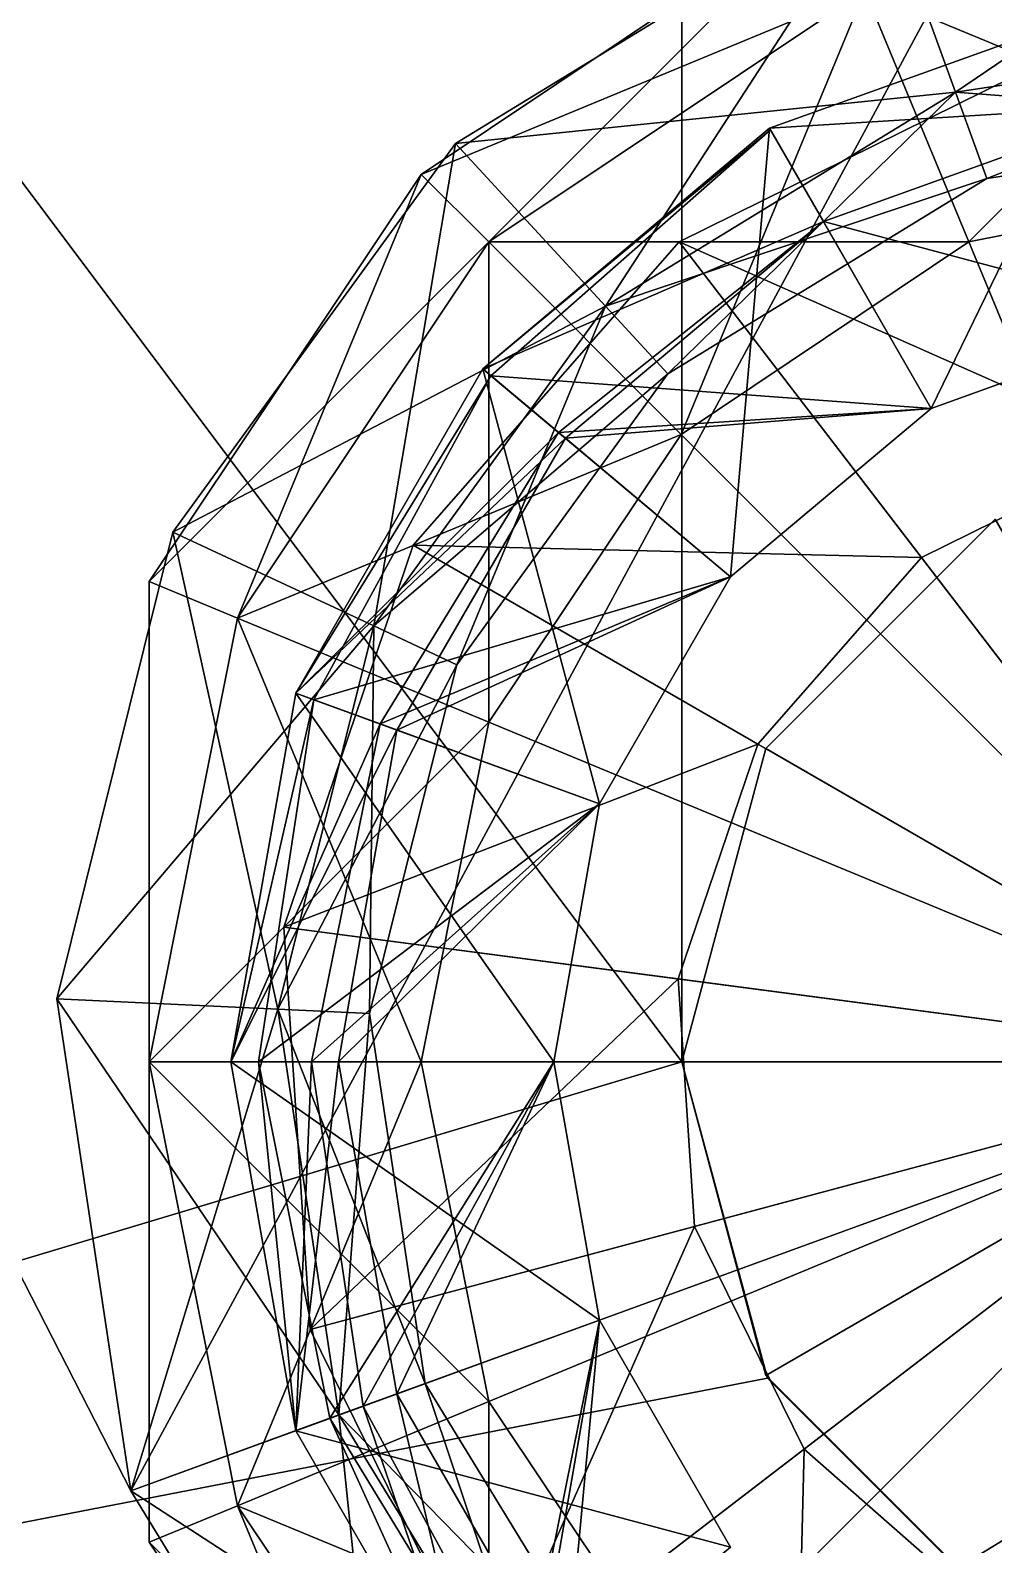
# Model space of a CAD drawing. Extents: x -226 to 261, y -163 to 113.
# Drawn here: x -130.2 to -122.51, y 28.65 to 40.73 of the extents above; entities that cross this region are included whole.
import ezdxf

# ---------------------------------------------------------------- set-up
doc = ezdxf.new("R2010")
doc.units = 0
doc.header["$MEASUREMENT"] = 0
doc.layers.get('0').update_dxf_attribs({"linetype": 'CONTINUOUS'})

msp = doc.modelspace()

# ---------------------------------------------------------------- linework, layer by layer
for points in [[(-91.1533, 64.2829, -72.5636), (-162.528, 38.3048, -72.5636), (-126.84, 51.2938, -100)], [(-162.528, 38.3048, -72.5636), (-91.1533, 64.2829, -72.5636), (-149.03, 43.2174, -27.7164)], [(-115.094, 55.5691, -48.75), (-138.587, 47.0186, -48.75), (-129.397, 29.0798, -47.5)], [(-129.397, 29.0798, -52.5), (-138.587, 47.0186, -52.5), (-115.094, 55.5691, -52.5)], [(-115.094, 55.5691, -67.5), (-138.587, 47.0186, -67.5), (-129.397, 29.0798, -67.5)], [(-129.397, 29.0798, -72.5), (-138.587, 47.0186, -71.25), (-115.094, 55.5691, -71.25)], [(-110.603, 35.9202, -47.5), (-115.094, 55.5691, -48.75), (-129.397, 29.0798, -47.5)], [(-129.397, 29.0798, -52.5), (-115.094, 55.5691, -52.5), (-110.603, 35.9202, -52.5)], [(-110.603, 35.9202, -67.5), (-115.094, 55.5691, -67.5), (-129.397, 29.0798, -67.5)], [(-129.397, 29.0798, -72.5), (-115.094, 55.5691, -71.25), (-110.603, 35.9202, -72.5)], [(-126.84, 51.2938, -100), (-162.528, 38.3048, -72.5636), (-149.03, 43.2173, -92.2836)], [(-129.397, 29.0798, -47.5), (-138.587, 47.0186, -48.75), (-138.587, 47.0186, -52.5)], [(-129.397, 29.0798, -47.5), (-138.587, 47.0186, -52.5), (-129.397, 29.0798, -52.5)], [(-129.397, 29.0798, -67.5), (-138.587, 47.0186, -67.5), (-138.587, 47.0186, -71.25)], [(-129.397, 29.0798, -67.5), (-138.587, 47.0186, -71.25), (-129.397, 29.0798, -72.5)], [(-150, 25, -47.3484), (-132.5, 42.5, -47.3484), (-125, 32.5, -47.3484)], [(-125, 32.5, -41.0921), (-132.5, 42.5, -42.3484), (-150, 25, -40.15)], [(-125, 32.5, -72.6516), (-132.5, 42.5, -72.6516), (-150, 25, -72.6516)], [(-150, 25, -79.85), (-132.5, 42.5, -77.6516), (-125, 32.5, -78.9079)], [(-132.5, 42.5, -47.3484), (-125, 42.5, -47.3484), (-125, 32.5, -47.3484)], [(-125, 32.5, -41.0921), (-125, 42.5, -42.3484), (-132.5, 42.5, -42.3484)], [(-125, 32.5, -72.6516), (-125, 42.5, -72.6516), (-132.5, 42.5, -72.6516)], [(-132.5, 42.5, -77.6516), (-125, 42.5, -77.6516), (-125, 32.5, -78.9079)], [(-125, 32.5, -41.0921), (-125, 32.5, -47.3484), (-125, 42.5, -47.3484)], [(-125, 42.5, -42.3484), (-125, 32.5, -41.0921), (-125, 42.5, -47.3484)], [(-125, 42.5, -72.6516), (-125, 32.5, -72.6516), (-125, 32.5, -78.9079)], [(-125, 42.5, -72.6516), (-125, 32.5, -78.9079), (-125, 42.5, -77.6516)], [(-119.579, 40.7231, -66.7673), (-119.495, 42.4884, -67.5), (-123.42, 41.8969, -67.5)], [(-119.495, 42.4884, -52.5), (-122.816, 40.2362, -53.2327), (-123.42, 41.8969, -52.5)], [(-119.495, 42.4884, -52.5), (-119.579, 40.7231, -53.2327), (-122.816, 40.2362, -53.2327)], [(-122.816, 40.2362, -66.7673), (-123.42, 41.8969, -67.5), (-126.807, 39.8272, -67.5)], [(-123.42, 41.8969, -52.5), (-125.608, 38.5288, -53.2327), (-126.807, 39.8272, -52.5)], [(-123.42, 41.8969, -52.5), (-122.816, 40.2362, -53.2327), (-125.608, 38.5288, -53.2327)], [(-119.579, 40.7231, -66.7673), (-123.42, 41.8969, -67.5), (-122.816, 40.2362, -66.7673)], [(-123.54, 41.0462, -84.9038), (-127.08, 39.5799, -82.5), (-123.832, 41.7503, -82.5)], [(-123.832, 41.7503, -82.5), (-127.08, 39.5799, -82.5), (-126.541, 39.041, -80.0963)], [(-123.832, 41.7503, -82.5), (-126.541, 39.041, -80.0963), (-123.54, 41.0462, -80.0963)], [(-120, 39.5799, -86.6876), (-123.54, 41.0462, -84.9038), (-120, 41.7503, -84.9038)], [(-120, 41.7503, -80.0963), (-123.54, 41.0462, -80.0963), (-122.709, 39.041, -78.3125)], [(-120, 41.7503, -80.0963), (-122.709, 39.041, -78.3125), (-120, 39.5799, -78.3125)], [(-123.54, 41.0462, -84.9038), (-126.541, 39.041, -84.9038), (-127.08, 39.5799, -82.5)], [(-122.709, 39.041, -86.6876), (-126.541, 39.041, -84.9038), (-123.54, 41.0462, -84.9038)], [(-123.54, 41.0462, -80.0963), (-126.541, 39.041, -80.0963), (-125.006, 37.5062, -78.3125)], [(-123.54, 41.0462, -80.0963), (-125.006, 37.5062, -78.3125), (-122.709, 39.041, -78.3125)], [(-123.01, 37.7135, -40.6441), (-124.3, 39.9478, -40.6441), (-121.42, 40.9819, -40.7874)], [(-124.3, 39.9478, -40.6441), (-121.278, 40.1337, -39.0674), (-121.42, 40.9819, -40.7874)], [(-123.01, 37.7135, -38.0641), (-124.3, 39.9478, -38.0641), (-121.42, 40.9819, -38.2074)], [(-124.3, 39.9478, -38.0641), (-121.278, 40.1337, -36.4874), (-121.42, 40.9819, -38.2074)], [(-123.01, 37.7135, -35.4841), (-124.3, 39.9478, -35.4841), (-121.42, 40.9819, -35.6274)], [(-124.3, 39.9478, -35.4841), (-121.278, 40.1337, -33.9074), (-121.42, 40.9819, -35.6274)], [(-123.01, 37.7135, -32.9041), (-124.3, 39.9478, -32.9041), (-121.42, 40.9819, -33.0474)], [(-124.3, 39.9478, -32.9041), (-121.278, 40.1337, -31.3274), (-121.42, 40.9819, -33.0474)], [(-123.01, 37.7135, -30.3241), (-124.3, 39.9478, -30.3241), (-121.42, 40.9819, -30.4674)], [(-124.3, 39.9478, -30.3241), (-121.278, 40.1337, -28.7474), (-121.42, 40.9819, -30.4674)], [(-120, 39.5799, -86.6876), (-122.709, 39.041, -86.6876), (-123.54, 41.0462, -84.9038)], [(-123.01, 37.7135, -40.6441), (-121.42, 40.9819, -40.7874), (-120.994, 38.4373, -40.7874)], [(-123.01, 37.7135, -38.0641), (-121.42, 40.9819, -38.2074), (-120.994, 38.4373, -38.2074)], [(-123.01, 37.7135, -35.4841), (-121.42, 40.9819, -35.6274), (-120.994, 38.4373, -35.6274)], [(-123.01, 37.7135, -32.9041), (-121.42, 40.9819, -33.0474), (-120.994, 38.4373, -33.0474)], [(-123.01, 37.7135, -30.3241), (-121.42, 40.9819, -30.4674), (-120.994, 38.4373, -30.4674)], [(-119.614, 39.9912, -65), (-119.579, 40.7231, -66.7673), (-122.816, 40.2362, -66.7673)], [(-119.579, 40.7231, -53.2327), (-122.565, 39.5477, -55), (-122.816, 40.2362, -53.2327)], [(-119.579, 40.7231, -53.2327), (-119.614, 39.9912, -55), (-122.565, 39.5477, -55)], [(-125.021, 39.0433, -87.4917), (-122.135, 40.4667, -86.7014), (-122.135, 40.4667, -87.4917)], [(-125.021, 39.0433, -87.4917), (-125.021, 39.0433, -86.7014), (-122.135, 40.4667, -86.7014)], [(-122.135, 40.4667, -87.4917), (-120, 32.5, -87.4917), (-125.021, 39.0433, -87.4917)], [(-125.021, 39.0433, -86.7014), (-120, 32.5, -86.7014), (-122.135, 40.4667, -86.7014)], [(-125.021, 39.0433, -28.2902), (-121.313, 37.3995, -22.5), (-122.135, 40.4666, -28.2902)], [(-122.135, 40.4666, -28.2902), (-120, 32.5, -28.2902), (-125.021, 39.0433, -28.2902)], [(-122.816, 40.2362, -66.7673), (-126.807, 39.8272, -67.5), (-125.608, 38.5288, -66.7673)], [(-122.565, 39.5477, -65), (-122.816, 40.2362, -66.7673), (-125.608, 38.5288, -66.7673)], [(-122.816, 40.2362, -53.2327), (-125.111, 37.9904, -55), (-125.608, 38.5288, -53.2327)], [(-122.816, 40.2362, -53.2327), (-122.565, 39.5477, -55), (-125.111, 37.9904, -55)], [(-119.614, 39.9912, -65), (-122.816, 40.2362, -66.7673), (-122.565, 39.5477, -65)], [(-124.3, 39.9478, -40.6441), (-123.87, 39.203, -38.9241), (-121.278, 40.1337, -39.0674)], [(-124.3, 39.9478, -38.0641), (-123.87, 39.203, -36.3441), (-121.278, 40.1337, -36.4874)], [(-124.3, 39.9478, -35.4841), (-123.87, 39.203, -33.7641), (-121.278, 40.1337, -33.9074)], [(-124.3, 39.9478, -32.9041), (-123.87, 39.203, -31.1841), (-121.278, 40.1337, -31.3274)], [(-124.3, 39.9478, -30.3241), (-123.87, 39.203, -28.6041), (-121.278, 40.1337, -28.7474)], [(-123.87, 39.203, -38.9241), (-120.994, 38.4373, -39.0674), (-121.278, 40.1337, -39.0674)], [(-123.87, 39.203, -36.3441), (-120.994, 38.4373, -36.4874), (-121.278, 40.1337, -36.4874)], [(-123.87, 39.203, -33.7641), (-120.994, 38.4373, -33.9074), (-121.278, 40.1337, -33.9074)], [(-123.87, 39.203, -31.1841), (-120.994, 38.4373, -31.3274), (-121.278, 40.1337, -31.3274)], [(-123.87, 39.203, -28.6041), (-120.994, 38.4373, -28.7474), (-121.278, 40.1337, -28.7474)], [(-119.614, 39.9912, -55), (-119.614, 39.9912, -65), (-122.565, 39.5477, -65)], [(-119.614, 39.9912, -55), (-122.565, 39.5477, -65), (-122.565, 39.5477, -55)], [(-124.612, 36.3696, -41.5247), (-126.588, 38.028, -41.5247), (-124.3, 39.9478, -41.5289)], [(-126.588, 38.028, -41.5247), (-124.292, 39.9345, -41.5041), (-124.3, 39.9478, -41.5289)], [(-124.612, 36.3696, -40.5007), (-126.588, 38.028, -40.5007), (-124.3, 39.9478, -40.6441)], [(-126.588, 38.028, -40.5007), (-123.87, 39.203, -38.9241), (-124.3, 39.9478, -40.6441)], [(-124.612, 36.3696, -37.9207), (-126.588, 38.028, -37.9207), (-124.3, 39.9478, -38.0641)], [(-126.588, 38.028, -37.9207), (-123.87, 39.203, -36.3441), (-124.3, 39.9478, -38.0641)], [(-124.612, 36.3696, -35.3407), (-126.588, 38.028, -35.3407), (-124.3, 39.9478, -35.4841)], [(-126.588, 38.028, -35.3407), (-123.87, 39.203, -33.7641), (-124.3, 39.9478, -35.4841)], [(-124.612, 36.3696, -32.7607), (-126.588, 38.028, -32.7607), (-124.3, 39.9478, -32.9041)], [(-126.588, 38.028, -32.7607), (-123.87, 39.203, -31.1841), (-124.3, 39.9478, -32.9041)], [(-124.612, 36.3696, -30.1808), (-126.588, 38.028, -30.1808), (-124.3, 39.9478, -30.3241)], [(-126.588, 38.028, -30.1808), (-123.87, 39.203, -28.6041), (-124.3, 39.9478, -30.3241)], [(-126.588, 38.028, -41.5247), (-126.523, 37.9738, -41.3607), (-124.292, 39.9345, -41.5041)], [(-126.523, 37.9738, -41.3607), (-123.01, 37.7135, -41.5041), (-124.292, 39.9345, -41.5041)], [(-124.612, 36.3696, -41.5247), (-124.3, 39.9478, -41.5289), (-123.01, 37.7135, -41.5289)], [(-124.612, 36.3696, -40.5007), (-124.3, 39.9478, -40.6441), (-123.01, 37.7135, -40.6441)], [(-124.612, 36.3696, -37.9207), (-124.3, 39.9478, -38.0641), (-123.01, 37.7135, -38.0641)], [(-124.612, 36.3696, -35.3407), (-124.3, 39.9478, -35.4841), (-123.01, 37.7135, -35.4841)], [(-124.612, 36.3696, -32.7607), (-124.3, 39.9478, -32.9041), (-123.01, 37.7135, -32.9041)], [(-124.612, 36.3696, -30.1808), (-124.3, 39.9478, -30.3241), (-123.01, 37.7135, -30.3241)], [(-125.608, 38.5288, -66.7673), (-126.807, 39.8272, -67.5), (-129.061, 36.7251, -67.5)], [(-126.807, 39.8272, -52.5), (-127.459, 35.9782, -53.2327), (-129.061, 36.7251, -52.5)], [(-126.807, 39.8272, -52.5), (-125.608, 38.5288, -53.2327), (-127.459, 35.9782, -53.2327)], [(-126.541, 39.041, -84.9038), (-129.25, 36.3316, -82.5), (-127.08, 39.5799, -82.5)], [(-127.08, 39.5799, -82.5), (-129.25, 36.3316, -82.5), (-128.546, 36.0399, -80.0963)], [(-127.08, 39.5799, -82.5), (-128.546, 36.0399, -80.0963), (-126.541, 39.041, -80.0963)], [(-122.565, 39.5477, -65), (-125.608, 38.5288, -66.7673), (-125.111, 37.9904, -65)], [(-122.565, 39.5477, -55), (-122.565, 39.5477, -65), (-125.111, 37.9904, -65)], [(-122.565, 39.5477, -55), (-125.111, 37.9904, -65), (-125.111, 37.9904, -55)], [(-120, 39.5799, -78.3125), (-122.709, 39.041, -78.3125), (-120, 32.5, -78.3125)], [(-126.588, 38.028, -40.5007), (-125.929, 37.4752, -38.7807), (-123.87, 39.203, -38.9241)], [(-126.588, 38.028, -37.9207), (-125.929, 37.4752, -36.2007), (-123.87, 39.203, -36.3441)], [(-126.588, 38.028, -35.3407), (-125.929, 37.4752, -33.6207), (-123.87, 39.203, -33.7641)], [(-126.588, 38.028, -32.7607), (-125.929, 37.4752, -31.0407), (-123.87, 39.203, -31.1841)], [(-126.588, 38.028, -30.1808), (-125.984, 37.5214, -28.6041), (-123.87, 39.203, -28.6041)], [(-125.984, 37.5214, -28.6041), (-123.01, 37.7135, -28.6041), (-123.87, 39.203, -28.6041)], [(-125.929, 37.4752, -38.7807), (-123.01, 37.7135, -38.9241), (-123.87, 39.203, -38.9241)], [(-125.929, 37.4752, -36.2007), (-123.01, 37.7135, -36.3441), (-123.87, 39.203, -36.3441)], [(-125.929, 37.4752, -33.6207), (-123.01, 37.7135, -33.7641), (-123.87, 39.203, -33.7641)], [(-125.929, 37.4752, -31.0407), (-123.01, 37.7135, -31.1841), (-123.87, 39.203, -31.1841)], [(-123.87, 39.203, -38.9241), (-123.01, 37.7135, -38.9241), (-120.994, 38.4373, -39.0674)], [(-123.87, 39.203, -36.3441), (-123.01, 37.7135, -36.3441), (-120.994, 38.4373, -36.4874)], [(-123.87, 39.203, -33.7641), (-123.01, 37.7135, -33.7641), (-120.994, 38.4373, -33.9074)], [(-123.87, 39.203, -31.1841), (-123.01, 37.7135, -31.1841), (-120.994, 38.4373, -31.3274)], [(-123.87, 39.203, -28.6041), (-123.01, 37.7135, -28.6041), (-120.994, 38.4373, -28.7474)], [(-126.541, 39.041, -84.9038), (-128.546, 36.0399, -84.9038), (-129.25, 36.3316, -82.5)], [(-125.006, 37.5062, -86.6876), (-128.546, 36.0399, -84.9038), (-126.541, 39.041, -84.9038)], [(-126.541, 39.041, -80.0963), (-128.546, 36.0399, -80.0963), (-126.541, 35.2094, -78.3125)], [(-127.143, 36.6238, -87.4917), (-125.021, 39.0433, -86.7014), (-125.021, 39.0433, -87.4917)], [(-127.143, 36.6238, -87.4917), (-127.143, 36.6238, -86.7014), (-125.021, 39.0433, -86.7014)], [(-125.021, 39.0433, -87.4917), (-120, 32.5, -87.4917), (-127.143, 36.6238, -87.4917)], [(-127.143, 36.6238, -86.7014), (-120, 32.5, -86.7014), (-125.021, 39.0433, -86.7014)], [(-127.143, 36.6238, -28.2902), (-123.088, 36.5242, -22.5), (-125.021, 39.0433, -28.2902)], [(-125.021, 39.0433, -28.2902), (-120, 32.5, -28.2902), (-127.143, 36.6238, -28.2902)], [(-122.709, 39.041, -86.6876), (-125.006, 37.5062, -86.6876), (-126.541, 39.041, -84.9038)], [(-126.541, 39.041, -80.0963), (-126.541, 35.2094, -78.3125), (-125.006, 37.5062, -78.3125)], [(-125.021, 39.0433, -28.2902), (-123.088, 36.5242, -22.5), (-121.313, 37.3995, -22.5)], [(-122.709, 39.041, -78.3125), (-125.006, 37.5062, -78.3125), (-120, 32.5, -78.3125)], [(-125.608, 38.5288, -66.7673), (-129.061, 36.7251, -67.5), (-127.459, 35.9782, -66.7673)], [(-125.111, 37.9904, -65), (-125.608, 38.5288, -66.7673), (-127.459, 35.9782, -66.7673)], [(-125.608, 38.5288, -53.2327), (-126.795, 35.6685, -55), (-127.459, 35.9782, -53.2327)], [(-125.608, 38.5288, -53.2327), (-125.111, 37.9904, -55), (-126.795, 35.6685, -55)], [(-125.657, 34.559, -41.5206), (-128.081, 35.4414, -41.5206), (-126.588, 38.028, -41.5247)], [(-128.081, 35.4414, -41.5206), (-126.523, 37.9738, -41.3607), (-126.588, 38.028, -41.5247)], [(-125.657, 34.559, -40.3574), (-128.081, 35.4414, -40.3574), (-126.588, 38.028, -40.5007)], [(-128.081, 35.4414, -40.3574), (-125.929, 37.4752, -38.7807), (-126.588, 38.028, -40.5007)], [(-125.657, 34.559, -37.7774), (-128.081, 35.4414, -37.7774), (-126.588, 38.028, -37.9207)], [(-128.081, 35.4414, -37.7774), (-125.929, 37.4752, -36.2007), (-126.588, 38.028, -37.9207)], [(-125.657, 34.559, -35.1974), (-128.081, 35.4414, -35.1974), (-126.588, 38.028, -35.3407)], [(-128.081, 35.4414, -35.1974), (-125.929, 37.4752, -33.6207), (-126.588, 38.028, -35.3407)], [(-125.657, 34.559, -32.6174), (-128.081, 35.4414, -32.6174), (-126.588, 38.028, -32.7607)], [(-128.081, 35.4414, -32.6174), (-125.929, 37.4752, -31.0407), (-126.588, 38.028, -32.7607)], [(-125.657, 34.559, -30.0374), (-128.081, 35.4414, -30.0374), (-126.588, 38.028, -30.1808)], [(-128.081, 35.4414, -30.0374), (-125.984, 37.5214, -28.6041), (-126.588, 38.028, -30.1808)], [(-128.081, 35.4414, -41.5206), (-127.937, 35.389, -41.2174), (-126.523, 37.9738, -41.3607)], [(-127.937, 35.389, -41.2174), (-124.612, 36.3696, -41.3607), (-126.523, 37.9738, -41.3607)], [(-125.111, 37.9904, -65), (-127.459, 35.9782, -66.7673), (-126.795, 35.6685, -65)], [(-125.111, 37.9904, -55), (-125.111, 37.9904, -65), (-126.795, 35.6685, -65)], [(-125.111, 37.9904, -55), (-126.795, 35.6685, -65), (-126.795, 35.6685, -55)], [(-125.657, 34.559, -41.5206), (-126.588, 38.028, -41.5247), (-124.612, 36.3696, -41.5247)], [(-125.657, 34.559, -40.3574), (-126.588, 38.028, -40.5007), (-124.612, 36.3696, -40.5007)], [(-125.657, 34.559, -37.7774), (-126.588, 38.028, -37.9207), (-124.612, 36.3696, -37.9207)], [(-125.657, 34.559, -35.1974), (-126.588, 38.028, -35.3407), (-124.612, 36.3696, -35.3407)], [(-125.657, 34.559, -32.6174), (-126.588, 38.028, -32.7607), (-124.612, 36.3696, -32.7607)], [(-125.657, 34.559, -30.0374), (-126.588, 38.028, -30.1808), (-124.612, 36.3696, -30.1808)], [(-126.523, 37.9738, -41.3607), (-124.612, 36.3696, -41.3607), (-123.01, 37.7135, -41.5041)], [(-125.984, 37.5214, -28.6041), (-124.612, 36.3696, -28.6041), (-123.01, 37.7135, -28.6041)], [(-125.929, 37.4752, -38.7807), (-124.612, 36.3696, -38.7807), (-123.01, 37.7135, -38.9241)], [(-125.929, 37.4752, -36.2007), (-124.612, 36.3696, -36.2007), (-123.01, 37.7135, -36.3441)], [(-125.929, 37.4752, -33.6207), (-124.612, 36.3696, -33.6207), (-123.01, 37.7135, -33.7641)], [(-125.929, 37.4752, -31.0407), (-124.612, 36.3696, -31.0408), (-123.01, 37.7135, -31.1841)], [(-125.006, 37.5062, -86.6876), (-126.541, 35.2094, -86.6876), (-128.546, 36.0399, -84.9038)], [(-128.081, 35.4414, -30.0374), (-127.408, 35.1965, -28.6041), (-125.984, 37.5214, -28.6041)], [(-128.081, 35.4414, -40.3574), (-127.273, 35.1472, -38.6374), (-125.929, 37.4752, -38.7807)], [(-128.081, 35.4414, -37.7774), (-127.273, 35.1472, -36.0574), (-125.929, 37.4752, -36.2007)], [(-128.081, 35.4414, -35.1974), (-127.273, 35.1472, -33.4774), (-125.929, 37.4752, -33.6207)], [(-128.081, 35.4414, -32.6174), (-127.273, 35.1472, -30.8974), (-125.929, 37.4752, -31.0407)], [(-127.408, 35.1965, -28.6041), (-124.612, 36.3696, -28.6041), (-125.984, 37.5214, -28.6041)], [(-127.273, 35.1472, -38.6374), (-124.612, 36.3696, -38.7807), (-125.929, 37.4752, -38.7807)], [(-127.273, 35.1472, -36.0574), (-124.612, 36.3696, -36.2007), (-125.929, 37.4752, -36.2007)], [(-127.273, 35.1472, -33.4774), (-124.612, 36.3696, -33.6207), (-125.929, 37.4752, -33.6207)], [(-127.273, 35.1472, -30.8974), (-124.612, 36.3696, -31.0408), (-125.929, 37.4752, -31.0407)], [(-125.006, 37.5062, -78.3125), (-126.541, 35.2094, -78.3125), (-120, 32.5, -78.3125)], [(-123.088, 36.5242, -22.5), (-120, 32.5, -22.5), (-121.313, 37.3995, -22.5)], [(-127.459, 35.9782, -66.7673), (-129.061, 36.7251, -67.5), (-129.988, 33.0046, -67.5)], [(-129.061, 36.7251, -52.5), (-128.223, 32.9208, -53.2327), (-129.988, 33.0046, -52.5)], [(-129.061, 36.7251, -52.5), (-127.459, 35.9782, -53.2327), (-128.223, 32.9208, -53.2327)], [(-122.5, 36.8301, -27.5), (-122.5, 36.8301, -87.5), (-124.33, 35, -87.5)], [(-124.33, 35, -27.5), (-122.5, 36.8301, -27.5), (-124.33, 35, -87.5)], [(-120, 32.5, -87.5), (-124.33, 35, -87.5), (-122.5, 36.8301, -87.5)], [(-120, 32.5, -27.5), (-122.5, 36.8301, -27.5), (-124.33, 35, -27.5)], [(-128.177, 33.5765, -87.4917), (-127.143, 36.6238, -86.7014), (-127.143, 36.6238, -87.4917)], [(-128.177, 33.5765, -87.4917), (-128.177, 33.5765, -86.7014), (-127.143, 36.6238, -86.7014)], [(-127.143, 36.6238, -87.4917), (-120, 32.5, -87.4917), (-128.177, 33.5765, -87.4917)], [(-128.177, 33.5765, -86.7014), (-120, 32.5, -86.7014), (-127.143, 36.6238, -86.7014)], [(-128.177, 33.5765, -28.2902), (-124.393, 35.0362, -22.5), (-127.143, 36.6238, -28.2902)], [(-127.143, 36.6238, -28.2902), (-120, 32.5, -28.2902), (-128.177, 33.5765, -28.2902)], [(-127.143, 36.6238, -28.2902), (-124.393, 35.0362, -22.5), (-123.088, 36.5242, -22.5)], [(-124.393, 35.0362, -22.5), (-120, 32.5, -22.5), (-123.088, 36.5242, -22.5)], [(-127.937, 35.389, -41.2174), (-125.657, 34.559, -41.2174), (-124.612, 36.3696, -41.3607)], [(-127.408, 35.1965, -28.6041), (-125.657, 34.559, -28.6041), (-124.612, 36.3696, -28.6041)], [(-127.273, 35.1472, -38.6374), (-125.657, 34.559, -38.6374), (-124.612, 36.3696, -38.7807)], [(-127.273, 35.1472, -36.0574), (-125.657, 34.559, -36.0574), (-124.612, 36.3696, -36.2007)], [(-127.273, 35.1472, -33.4774), (-125.657, 34.559, -33.4774), (-124.612, 36.3696, -33.6207)], [(-127.273, 35.1472, -30.8974), (-125.657, 34.559, -30.8974), (-124.612, 36.3696, -31.0408)], [(-128.546, 36.0399, -84.9038), (-129.251, 32.5, -82.5), (-129.25, 36.3316, -82.5)], [(-129.25, 36.3316, -82.5), (-129.251, 32.5, -82.5), (-129.25, 32.5, -80.0963)], [(-129.25, 36.3316, -82.5), (-129.25, 32.5, -80.0963), (-128.546, 36.0399, -80.0963)], [(-128.546, 36.0399, -84.9038), (-129.25, 32.5, -84.9038), (-129.251, 32.5, -82.5)], [(-126.541, 35.2094, -86.6876), (-129.25, 32.5, -84.9038), (-128.546, 36.0399, -84.9038)], [(-128.546, 36.0399, -80.0963), (-129.25, 32.5, -80.0963), (-127.08, 32.5, -78.3125)], [(-128.546, 36.0399, -80.0963), (-127.08, 32.5, -78.3125), (-126.541, 35.2094, -78.3125)], [(-127.459, 35.9782, -66.7673), (-129.988, 33.0046, -67.5), (-128.223, 32.9208, -66.7673)], [(-110.603, 35.9202, -47.5), (-129.397, 29.0798, -47.5), (-127.327, 25.6931, -47.5)], [(-127.327, 25.6931, -72.5), (-129.397, 29.0798, -72.5), (-110.603, 35.9202, -72.5)], [(-126.795, 35.6685, -65), (-127.459, 35.9782, -66.7673), (-128.223, 32.9208, -66.7673)], [(-127.459, 35.9782, -53.2327), (-127.491, 32.8861, -55), (-128.223, 32.9208, -53.2327)], [(-127.459, 35.9782, -53.2327), (-126.795, 35.6685, -55), (-127.491, 32.8861, -55)], [(-110.012, 31.9955, -47.5), (-110.603, 35.9202, -47.5), (-127.327, 25.6931, -47.5)], [(-127.327, 25.6931, -72.5), (-110.603, 35.9202, -72.5), (-110.012, 31.9955, -72.5)], [(-126.795, 35.6685, -65), (-128.223, 32.9208, -66.7673), (-127.491, 32.8861, -65)], [(-126.795, 35.6685, -55), (-126.795, 35.6685, -65), (-127.491, 32.8861, -65)], [(-126.795, 35.6685, -55), (-127.491, 32.8861, -65), (-127.491, 32.8861, -55)], [(-126.02, 32.5, -41.5165), (-128.6, 32.5, -41.5165), (-128.081, 35.4414, -41.5206)], [(-128.6, 32.5, -41.5165), (-127.937, 35.389, -41.2174), (-128.081, 35.4414, -41.5206)], [(-126.02, 32.5, -40.2141), (-128.6, 32.5, -40.2141), (-128.081, 35.4414, -40.3574)], [(-128.6, 32.5, -40.2141), (-127.273, 35.1472, -38.6374), (-128.081, 35.4414, -40.3574)], [(-126.02, 32.5, -37.6341), (-128.6, 32.5, -37.6341), (-128.081, 35.4414, -37.7774)], [(-128.6, 32.5, -37.6341), (-127.273, 35.1472, -36.0574), (-128.081, 35.4414, -37.7774)], [(-126.02, 32.5, -35.0541), (-128.6, 32.5, -35.0541), (-128.081, 35.4414, -35.1974)], [(-128.6, 32.5, -35.0541), (-127.273, 35.1472, -33.4774), (-128.081, 35.4414, -35.1974)], [(-126.02, 32.5, -32.4741), (-128.6, 32.5, -32.4741), (-128.081, 35.4414, -32.6174)], [(-128.6, 32.5, -32.4741), (-127.273, 35.1472, -30.8974), (-128.081, 35.4414, -32.6174)], [(-126.02, 32.5, -29.8941), (-128.6, 32.5, -29.8941), (-128.081, 35.4414, -30.0374)], [(-128.6, 32.5, -29.8941), (-127.408, 35.1965, -28.6041), (-128.081, 35.4414, -30.0374)], [(-126.02, 32.5, -41.5165), (-128.081, 35.4414, -41.5206), (-125.657, 34.559, -41.5206)], [(-126.02, 32.5, -40.2141), (-128.081, 35.4414, -40.3574), (-125.657, 34.559, -40.3574)], [(-126.02, 32.5, -37.6341), (-128.081, 35.4414, -37.7774), (-125.657, 34.559, -37.7774)], [(-126.02, 32.5, -35.0541), (-128.081, 35.4414, -35.1974), (-125.657, 34.559, -35.1974)], [(-126.02, 32.5, -32.4741), (-128.081, 35.4414, -32.6174), (-125.657, 34.559, -32.6174)], [(-126.02, 32.5, -29.8941), (-128.081, 35.4414, -30.0374), (-125.657, 34.559, -30.0374)], [(-128.6, 32.5, -41.5165), (-128.378, 32.5, -41.0741), (-127.937, 35.389, -41.2174)], [(-128.378, 32.5, -41.0741), (-125.657, 34.559, -41.2174), (-127.937, 35.389, -41.2174)], [(-126.541, 35.2094, -86.6876), (-127.08, 32.5, -86.6876), (-129.25, 32.5, -84.9038)], [(-128.6, 32.5, -29.8941), (-127.956, 32.5, -28.6041), (-127.408, 35.1965, -28.6041)], [(-127.956, 32.5, -28.6041), (-125.657, 34.559, -28.6041), (-127.408, 35.1965, -28.6041)], [(-126.541, 35.2094, -78.3125), (-127.08, 32.5, -78.3125), (-120, 32.5, -78.3125)], [(-128.6, 32.5, -40.2141), (-127.74, 32.5, -38.4941), (-127.273, 35.1472, -38.6374)], [(-128.6, 32.5, -37.6341), (-127.74, 32.5, -35.9141), (-127.273, 35.1472, -36.0574)], [(-128.6, 32.5, -35.0541), (-127.74, 32.5, -33.3341), (-127.273, 35.1472, -33.4774)], [(-128.6, 32.5, -32.4741), (-127.74, 32.5, -30.7541), (-127.273, 35.1472, -30.8974)], [(-128.177, 33.5765, -28.2902), (-125.029, 33.1621, -22.5), (-124.393, 35.0362, -22.5)], [(-127.74, 32.5, -38.4941), (-125.657, 34.559, -38.6374), (-127.273, 35.1472, -38.6374)], [(-127.74, 32.5, -35.9141), (-125.657, 34.559, -36.0574), (-127.273, 35.1472, -36.0574)], [(-127.74, 32.5, -33.3341), (-125.657, 34.559, -33.4774), (-127.273, 35.1472, -33.4774)], [(-127.74, 32.5, -30.7541), (-125.657, 34.559, -30.8974), (-127.273, 35.1472, -30.8974)], [(-125.029, 33.1621, -22.5), (-120, 32.5, -22.5), (-124.393, 35.0362, -22.5)], [(-124.33, 35, -27.5), (-124.33, 35, -87.5), (-125, 32.5, -87.5)], [(-125, 32.5, -27.5), (-124.33, 35, -27.5), (-125, 32.5, -87.5)], [(-120, 32.5, -87.5), (-125, 32.5, -87.5), (-124.33, 35, -87.5)], [(-120, 32.5, -27.5), (-124.33, 35, -27.5), (-125, 32.5, -27.5)], [(-128.378, 32.5, -41.0741), (-126.02, 32.5, -41.0741), (-125.657, 34.559, -41.2174)], [(-127.956, 32.5, -28.6041), (-126.02, 32.5, -28.6041), (-125.657, 34.559, -28.6041)], [(-127.74, 32.5, -38.4941), (-126.02, 32.5, -38.4941), (-125.657, 34.559, -38.6374)], [(-127.74, 32.5, -35.9141), (-126.02, 32.5, -35.9141), (-125.657, 34.559, -36.0574)], [(-127.74, 32.5, -33.3341), (-126.02, 32.5, -33.3341), (-125.657, 34.559, -33.4774)], [(-127.74, 32.5, -30.7541), (-126.02, 32.5, -30.7541), (-125.657, 34.559, -30.8974)], [(-127.967, 30.3653, -87.4917), (-128.177, 33.5765, -86.7014), (-128.177, 33.5765, -87.4917)], [(-127.967, 30.3653, -87.4917), (-127.967, 30.3653, -86.7014), (-128.177, 33.5765, -86.7014)], [(-128.177, 33.5765, -87.4917), (-120, 32.5, -87.4917), (-127.967, 30.3653, -87.4917)], [(-127.967, 30.3653, -86.7014), (-120, 32.5, -86.7014), (-128.177, 33.5765, -86.7014)], [(-127.967, 30.3653, -28.2902), (-125.029, 33.1621, -22.5), (-128.177, 33.5765, -28.2902)], [(-128.177, 33.5765, -28.2902), (-120, 32.5, -28.2902), (-127.967, 30.3653, -28.2902)], [(-127.967, 30.3653, -28.2902), (-124.899, 31.1872, -22.5), (-125.029, 33.1621, -22.5)], [(-124.899, 31.1872, -22.5), (-120, 32.5, -22.5), (-125.029, 33.1621, -22.5)], [(-128.223, 32.9208, -66.7673), (-129.988, 33.0046, -67.5), (-129.397, 29.0798, -67.5)], [(-129.988, 33.0046, -52.5), (-128.223, 32.9208, -53.2327), (-127.736, 29.6843, -53.2327)], [(-129.988, 33.0046, -52.5), (-127.736, 29.6843, -53.2327), (-129.397, 29.0798, -52.5)], [(-128.223, 32.9208, -66.7673), (-129.397, 29.0798, -67.5), (-127.736, 29.6843, -66.7673)], [(-127.491, 32.8861, -65), (-128.223, 32.9208, -66.7673), (-127.736, 29.6843, -66.7673)], [(-128.223, 32.9208, -53.2327), (-127.491, 32.8861, -55), (-127.048, 29.9349, -55)], [(-128.223, 32.9208, -53.2327), (-127.048, 29.9349, -55), (-127.736, 29.6843, -53.2327)], [(-127.491, 32.8861, -65), (-127.736, 29.6843, -66.7673), (-127.048, 29.9349, -65)], [(-127.491, 32.8861, -55), (-127.491, 32.8861, -65), (-127.048, 29.9349, -65)], [(-127.491, 32.8861, -55), (-127.048, 29.9349, -65), (-127.048, 29.9349, -55)], [(-150, 25, -47.3484), (-125, 32.5, -47.3484), (-124.317, 29.9775, -47.3484)], [(-124.317, 29.9775, -40.7753), (-125, 32.5, -41.0921), (-150, 25, -40.15)], [(-124.317, 29.9775, -72.6516), (-125, 32.5, -72.6516), (-150, 25, -72.6516)], [(-150, 25, -79.85), (-125, 32.5, -78.9079), (-124.317, 29.9775, -79.2247)], [(-129.25, 32.5, -84.9038), (-129.25, 28.6684, -82.5), (-129.251, 32.5, -82.5)], [(-129.251, 32.5, -82.5), (-128.546, 28.96, -80.0963), (-129.25, 32.5, -80.0963)], [(-129.251, 32.5, -82.5), (-129.25, 28.6684, -82.5), (-128.546, 28.96, -80.0963)], [(-127.08, 32.5, -86.6876), (-128.546, 28.96, -84.9038), (-129.25, 32.5, -84.9038)], [(-129.25, 32.5, -84.9038), (-128.546, 28.96, -84.9038), (-129.25, 28.6684, -82.5)], [(-129.25, 32.5, -80.0963), (-126.541, 29.7906, -78.3125), (-127.08, 32.5, -78.3125)], [(-129.25, 32.5, -80.0963), (-128.546, 28.96, -80.0963), (-126.541, 29.7906, -78.3125)], [(-125.657, 30.441, -41.5123), (-128.081, 29.5586, -41.5123), (-128.6, 32.5, -41.5165)], [(-125.657, 30.441, -41.5123), (-128.6, 32.5, -41.5165), (-126.02, 32.5, -41.5165)], [(-128.081, 29.5586, -41.5123), (-128.378, 32.5, -41.0741), (-128.6, 32.5, -41.5165)], [(-125.657, 30.441, -40.0707), (-128.081, 29.5586, -40.0707), (-128.6, 32.5, -40.2141)], [(-125.657, 30.441, -40.0707), (-128.6, 32.5, -40.2141), (-126.02, 32.5, -40.2141)], [(-128.081, 29.5586, -40.0707), (-127.74, 32.5, -38.4941), (-128.6, 32.5, -40.2141)], [(-125.657, 30.441, -37.4907), (-128.081, 29.5586, -37.4907), (-128.6, 32.5, -37.6341)], [(-125.657, 30.441, -37.4907), (-128.6, 32.5, -37.6341), (-126.02, 32.5, -37.6341)], [(-128.081, 29.5586, -37.4907), (-127.74, 32.5, -35.9141), (-128.6, 32.5, -37.6341)], [(-125.657, 30.441, -34.9107), (-128.081, 29.5586, -34.9107), (-128.6, 32.5, -35.0541)], [(-125.657, 30.441, -34.9107), (-128.6, 32.5, -35.0541), (-126.02, 32.5, -35.0541)], [(-128.081, 29.5586, -34.9107), (-127.74, 32.5, -33.3341), (-128.6, 32.5, -35.0541)], [(-125.657, 30.441, -32.3307), (-128.081, 29.5586, -32.3307), (-128.6, 32.5, -32.4741)], [(-125.657, 30.441, -32.3307), (-128.6, 32.5, -32.4741), (-126.02, 32.5, -32.4741)], [(-128.081, 29.5586, -32.3307), (-127.74, 32.5, -30.7541), (-128.6, 32.5, -32.4741)], [(-125.657, 30.441, -29.7507), (-128.081, 29.5586, -29.7508), (-128.6, 32.5, -29.8941)], [(-125.657, 30.441, -29.7507), (-128.6, 32.5, -29.8941), (-126.02, 32.5, -29.8941)], [(-128.081, 29.5586, -29.7508), (-127.956, 32.5, -28.6041), (-128.6, 32.5, -29.8941)], [(-127.08, 32.5, -86.6876), (-126.541, 29.7906, -86.6875), (-128.546, 28.96, -84.9038)], [(-128.081, 29.5586, -41.5123), (-127.808, 29.6581, -40.9307), (-128.378, 32.5, -41.0741)], [(-127.808, 29.6581, -40.9307), (-126.02, 32.5, -41.0741), (-128.378, 32.5, -41.0741)], [(-128.081, 29.5586, -40.0707), (-127.273, 29.8528, -38.3507), (-127.74, 32.5, -38.4941)], [(-128.081, 29.5586, -37.4907), (-127.273, 29.8528, -35.7707), (-127.74, 32.5, -35.9141)], [(-128.081, 29.5586, -34.9107), (-127.273, 29.8528, -33.1907), (-127.74, 32.5, -33.3341)], [(-128.081, 29.5586, -32.3307), (-127.273, 29.8528, -30.6108), (-127.74, 32.5, -30.7541)], [(-128.081, 29.5586, -29.7508), (-127.544, 29.7543, -28.6041), (-127.956, 32.5, -28.6041)], [(-127.967, 30.3653, -87.4917), (-120, 32.5, -87.4917), (-126.543, 27.4791, -87.4917)], [(-126.543, 27.4791, -86.7014), (-120, 32.5, -86.7014), (-127.967, 30.3653, -86.7014)], [(-127.967, 30.3653, -28.2902), (-120, 32.5, -28.2902), (-126.543, 27.4791, -28.2902)], [(-127.544, 29.7543, -28.6041), (-126.02, 32.5, -28.6041), (-127.956, 32.5, -28.6041)], [(-127.808, 29.6581, -40.9307), (-125.657, 30.441, -40.9307), (-126.02, 32.5, -41.0741)], [(-127.273, 29.8528, -38.3507), (-126.02, 32.5, -38.4941), (-127.74, 32.5, -38.4941)], [(-127.273, 29.8528, -35.7707), (-126.02, 32.5, -35.9141), (-127.74, 32.5, -35.9141)], [(-127.273, 29.8528, -33.1907), (-126.02, 32.5, -33.3341), (-127.74, 32.5, -33.3341)], [(-127.273, 29.8528, -30.6108), (-126.02, 32.5, -30.7541), (-127.74, 32.5, -30.7541)], [(-127.544, 29.7543, -28.6041), (-125.657, 30.441, -28.6041), (-126.02, 32.5, -28.6041)], [(-127.273, 29.8528, -38.3507), (-125.657, 30.441, -38.3507), (-126.02, 32.5, -38.4941)], [(-127.273, 29.8528, -35.7707), (-125.657, 30.441, -35.7707), (-126.02, 32.5, -35.9141)], [(-127.273, 29.8528, -33.1907), (-125.657, 30.441, -33.1907), (-126.02, 32.5, -33.3341)], [(-127.273, 29.8528, -30.6108), (-125.657, 30.441, -30.6108), (-126.02, 32.5, -30.7541)], [(-127.08, 32.5, -78.3125), (-126.541, 29.7906, -78.3125), (-120, 32.5, -78.3125)], [(-126.543, 27.4791, -87.4917), (-120, 32.5, -87.4917), (-124.124, 25.3573, -87.4917)], [(-124.124, 25.3573, -86.7014), (-120, 32.5, -86.7014), (-126.543, 27.4791, -86.7014)], [(-126.543, 27.4791, -28.2902), (-120, 32.5, -28.2902), (-124.124, 25.3573, -28.2902)], [(-126.541, 29.7906, -78.3125), (-125.006, 27.4937, -78.3125), (-120, 32.5, -78.3125)], [(-125.006, 27.4937, -78.3125), (-122.709, 25.959, -78.3125), (-120, 32.5, -78.3125)], [(-124.317, 29.9775, -40.7753), (-124.317, 29.9775, -47.3484), (-125, 32.5, -47.3484)], [(-125, 32.5, -41.0921), (-124.317, 29.9775, -40.7753), (-125, 32.5, -47.3484)], [(-125, 32.5, -72.6516), (-124.317, 29.9775, -72.6516), (-124.317, 29.9775, -79.2247)], [(-125, 32.5, -72.6516), (-124.317, 29.9775, -79.2247), (-125, 32.5, -78.9079)], [(-125, 32.5, -27.5), (-125, 32.5, -87.5), (-124.33, 30, -87.5)], [(-124.33, 30, -27.5), (-125, 32.5, -27.5), (-124.33, 30, -87.5)], [(-120, 32.5, -87.5), (-124.33, 30, -87.5), (-125, 32.5, -87.5)], [(-120, 32.5, -27.5), (-125, 32.5, -27.5), (-124.33, 30, -27.5)], [(-124.024, 29.4121, -22.5), (-120, 32.5, -22.5), (-124.899, 31.1872, -22.5)], [(-120, 32.5, -87.5), (-122.5, 28.1698, -87.5), (-124.33, 30, -87.5)], [(-120, 32.5, -27.5), (-124.33, 30, -27.5), (-122.5, 28.1699, -27.5)], [(-124.124, 25.3573, -87.4917), (-120, 32.5, -87.4917), (-121.077, 24.3228, -87.4917)], [(-121.077, 24.3228, -86.7014), (-120, 32.5, -86.7014), (-124.124, 25.3573, -86.7014)], [(-124.124, 25.3573, -28.2902), (-120, 32.5, -28.2902), (-121.077, 24.3228, -28.2902)], [(-122.536, 28.1072, -22.5), (-120, 32.5, -22.5), (-124.024, 29.4121, -22.5)], [(-122.709, 25.959, -78.3125), (-120, 25.4201, -78.3125), (-120, 32.5, -78.3125)], [(-120.662, 27.471, -22.5), (-120, 32.5, -22.5), (-122.536, 28.1072, -22.5)], [(-110.012, 31.9955, -47.5), (-127.327, 25.6931, -47.5), (-124.225, 23.4393, -47.5)], [(-124.225, 23.4393, -72.5), (-127.327, 25.6931, -72.5), (-110.012, 31.9955, -72.5)], [(-110.939, 28.2749, -47.5), (-110.012, 31.9955, -47.5), (-124.225, 23.4393, -47.5)], [(-124.225, 23.4393, -72.5), (-110.012, 31.9955, -72.5), (-110.939, 28.2749, -72.5)], [(-126.543, 27.4791, -28.2902), (-124.899, 31.1872, -22.5), (-127.967, 30.3653, -28.2902)], [(-126.543, 27.4791, -28.2902), (-124.024, 29.4121, -22.5), (-124.899, 31.1872, -22.5)], [(-124.612, 28.6304, -41.5082), (-128.081, 29.5586, -41.5123), (-125.657, 30.441, -41.5123)], [(-124.612, 28.6304, -39.9274), (-128.081, 29.5586, -40.0707), (-125.657, 30.441, -40.0707)], [(-124.612, 28.6304, -37.3474), (-128.081, 29.5586, -37.4907), (-125.657, 30.441, -37.4907)], [(-124.612, 28.6304, -34.7674), (-128.081, 29.5586, -34.9107), (-125.657, 30.441, -34.9107)], [(-124.612, 28.6304, -32.1874), (-128.081, 29.5586, -32.3307), (-125.657, 30.441, -32.3307)], [(-124.612, 28.6304, -29.6074), (-128.081, 29.5586, -29.7508), (-125.657, 30.441, -29.7507)], [(-126.543, 27.4791, -87.4917), (-127.967, 30.3653, -86.7014), (-127.967, 30.3653, -87.4917)], [(-126.543, 27.4791, -87.4917), (-126.543, 27.4791, -86.7014), (-127.967, 30.3653, -86.7014)], [(-126.312, 27.2032, -40.7874), (-125.657, 30.441, -40.9307), (-127.808, 29.6581, -40.9307)], [(-126.205, 27.2935, -28.6041), (-125.657, 30.441, -28.6041), (-127.544, 29.7543, -28.6041)], [(-125.929, 27.5248, -38.2074), (-125.657, 30.441, -38.3507), (-127.273, 29.8528, -38.3507)], [(-125.929, 27.5248, -35.6274), (-125.657, 30.441, -35.7707), (-127.273, 29.8528, -35.7707)], [(-125.929, 27.5248, -33.0474), (-125.657, 30.441, -33.1907), (-127.273, 29.8528, -33.1907)], [(-125.929, 27.5248, -30.4674), (-125.657, 30.441, -30.6108), (-127.273, 29.8528, -30.6108)], [(-126.312, 27.2032, -40.7874), (-124.612, 28.6304, -40.7874), (-125.657, 30.441, -40.9307)], [(-126.205, 27.2935, -28.6041), (-124.612, 28.6304, -28.6041), (-125.657, 30.441, -28.6041)], [(-125.929, 27.5248, -38.2074), (-124.612, 28.6304, -38.2074), (-125.657, 30.441, -38.3507)], [(-125.929, 27.5248, -35.6274), (-124.612, 28.6304, -35.6274), (-125.657, 30.441, -35.7707)], [(-125.929, 27.5248, -33.0474), (-124.612, 28.6304, -33.0474), (-125.657, 30.441, -33.1907)], [(-125.929, 27.5248, -30.4674), (-124.612, 28.6304, -30.4674), (-125.657, 30.441, -30.6108)], [(-150, 25, -47.3484), (-124.317, 29.9775, -47.3484), (-122.522, 28.1832, -47.3484)], [(-122.522, 28.1832, -40.5498), (-124.317, 29.9775, -40.7753), (-150, 25, -40.15)], [(-122.522, 28.1832, -72.6516), (-124.317, 29.9775, -72.6516), (-150, 25, -72.6516)], [(-150, 25, -79.85), (-124.317, 29.9775, -79.2247), (-122.522, 28.1832, -79.4501)], [(-124.33, 30, -27.5), (-124.33, 30, -87.5), (-122.5, 28.1698, -87.5)], [(-122.5, 28.1699, -27.5), (-124.33, 30, -27.5), (-122.5, 28.1698, -87.5)], [(-122.522, 28.1832, -40.5498), (-122.522, 28.1832, -47.3484), (-124.317, 29.9775, -47.3484)], [(-124.317, 29.9775, -40.7753), (-122.522, 28.1832, -40.5498), (-124.317, 29.9775, -47.3484)], [(-124.317, 29.9775, -72.6516), (-122.522, 28.1832, -72.6516), (-122.522, 28.1832, -79.4501)], [(-124.317, 29.9775, -72.6516), (-122.522, 28.1832, -79.4501), (-124.317, 29.9775, -79.2247)], [(-126.588, 26.972, -39.9274), (-127.273, 29.8528, -38.3507), (-128.081, 29.5586, -40.0707)], [(-126.588, 26.972, -37.3474), (-127.273, 29.8528, -35.7707), (-128.081, 29.5586, -37.4907)], [(-126.588, 26.972, -34.7674), (-127.273, 29.8528, -33.1907), (-128.081, 29.5586, -34.9107)], [(-126.588, 26.972, -32.1874), (-127.273, 29.8528, -30.6108), (-128.081, 29.5586, -32.3307)], [(-127.048, 29.9349, -65), (-127.736, 29.6843, -66.7673), (-126.029, 26.8919, -66.7673)], [(-127.736, 29.6843, -53.2327), (-127.048, 29.9349, -55), (-125.49, 27.389, -55)], [(-126.588, 26.972, -39.9274), (-125.929, 27.5248, -38.2074), (-127.273, 29.8528, -38.3507)], [(-126.588, 26.972, -37.3474), (-125.929, 27.5248, -35.6274), (-127.273, 29.8528, -35.7707)], [(-126.588, 26.972, -34.7674), (-125.929, 27.5248, -33.0474), (-127.273, 29.8528, -33.1907)], [(-126.588, 26.972, -32.1874), (-125.929, 27.5248, -30.4674), (-127.273, 29.8528, -30.6108)], [(-127.048, 29.9349, -55), (-127.048, 29.9349, -65), (-125.49, 27.389, -65)], [(-127.048, 29.9349, -55), (-125.49, 27.389, -65), (-125.49, 27.389, -55)], [(-127.048, 29.9349, -65), (-126.029, 26.8919, -66.7673), (-125.49, 27.389, -65)], [(-126.541, 29.7906, -86.6875), (-126.541, 25.959, -84.9038), (-128.546, 28.96, -84.9038)], [(-128.546, 28.96, -80.0963), (-125.006, 27.4937, -78.3125), (-126.541, 29.7906, -78.3125)], [(-126.588, 26.972, -29.6074), (-127.544, 29.7543, -28.6041), (-128.081, 29.5586, -29.7508)], [(-126.588, 26.972, -29.6074), (-126.205, 27.2935, -28.6041), (-127.544, 29.7543, -28.6041)], [(-126.541, 29.7906, -86.6875), (-125.006, 27.4937, -86.6876), (-126.541, 25.959, -84.9038)], [(-127.736, 29.6843, -66.7673), (-129.397, 29.0798, -67.5), (-127.327, 25.6931, -67.5)], [(-129.397, 29.0798, -52.5), (-127.736, 29.6843, -53.2327), (-126.029, 26.892, -53.2327)], [(-126.588, 26.972, -41.5082), (-127.808, 29.6581, -40.9307), (-128.081, 29.5586, -41.5123)], [(-126.588, 26.972, -41.5082), (-126.312, 27.2032, -40.7874), (-127.808, 29.6581, -40.9307)], [(-127.736, 29.6843, -66.7673), (-127.327, 25.6931, -67.5), (-126.029, 26.8919, -66.7673)], [(-127.736, 29.6843, -53.2327), (-125.49, 27.389, -55), (-126.029, 26.892, -53.2327)], [(-124.612, 28.6304, -41.5082), (-126.588, 26.972, -41.5082), (-128.081, 29.5586, -41.5123)], [(-124.612, 28.6304, -39.9274), (-126.588, 26.972, -39.9274), (-128.081, 29.5586, -40.0707)], [(-124.612, 28.6304, -37.3474), (-126.588, 26.972, -37.3474), (-128.081, 29.5586, -37.4907)], [(-124.612, 28.6304, -34.7674), (-126.588, 26.972, -34.7674), (-128.081, 29.5586, -34.9107)], [(-124.612, 28.6304, -32.1874), (-126.588, 26.972, -32.1874), (-128.081, 29.5586, -32.3307)], [(-124.612, 28.6304, -29.6074), (-126.588, 26.972, -29.6074), (-128.081, 29.5586, -29.7508)], [(-124.124, 25.3573, -28.2902), (-124.024, 29.4121, -22.5), (-126.543, 27.4791, -28.2902)], [(-124.124, 25.3573, -28.2902), (-122.536, 28.1072, -22.5), (-124.024, 29.4121, -22.5)], [(-127.327, 25.6931, -47.5), (-129.397, 29.0798, -47.5), (-129.397, 29.0798, -52.5)], [(-127.327, 25.6931, -47.5), (-129.397, 29.0798, -52.5), (-127.327, 25.6931, -52.5)], [(-129.397, 29.0798, -52.5), (-126.029, 26.892, -53.2327), (-127.327, 25.6931, -52.5)], [(-127.327, 25.6931, -67.5), (-129.397, 29.0798, -67.5), (-129.397, 29.0798, -72.5)], [(-127.327, 25.6931, -67.5), (-129.397, 29.0798, -72.5), (-127.327, 25.6931, -72.5)], [(-128.546, 28.96, -84.9038), (-127.08, 25.4201, -82.5), (-129.25, 28.6684, -82.5)], [(-129.25, 28.6684, -82.5), (-126.541, 25.959, -80.0963), (-128.546, 28.96, -80.0963)], [(-128.546, 28.96, -84.9038), (-126.541, 25.959, -84.9038), (-127.08, 25.4201, -82.5)], [(-128.546, 28.96, -80.0963), (-126.541, 25.959, -80.0963), (-125.006, 27.4937, -78.3125)], [(-129.25, 28.6684, -82.5), (-127.08, 25.4201, -82.5), (-126.541, 25.959, -80.0963)]]:
    msp.add_3dface(points)

doc.saveas('drawing.dxf')
